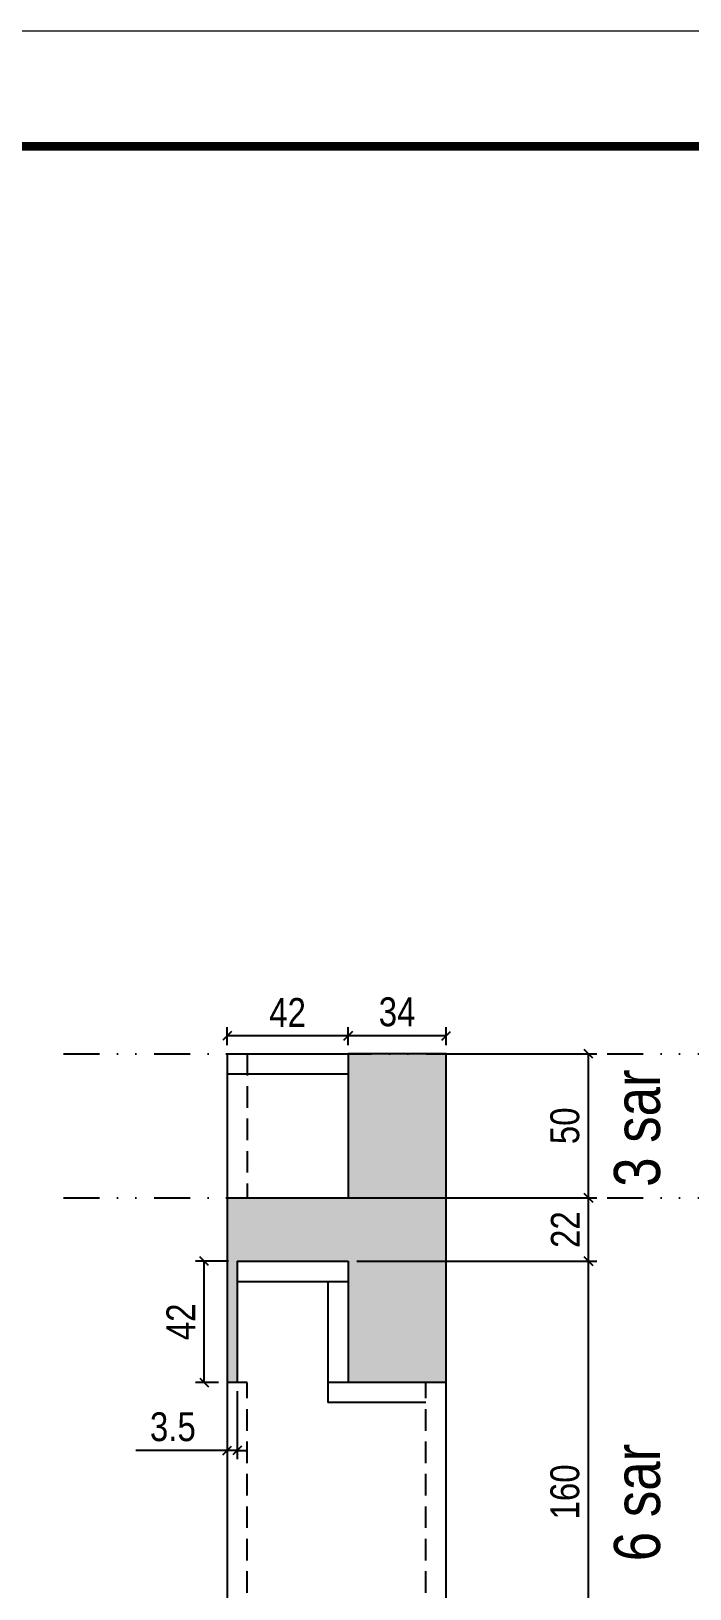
# Model space of a CAD drawing. Extents: x 14400 to 27878, y -21631 to 6985.
# Drawn here: x 14820 to 15049, y -7339 to -6798 of the extents above; entities that cross this region are included whole.
import ezdxf

# ---------------------------------------------------------------- set-up
doc = ezdxf.new("R2010")
doc.units = 0
for name, pattern in [('DASHED', [0.75, 0.5, -0.25]), ('DIVIDE2', [0.625, 0.25, -0.125, 0, -0.125, 0, -0.125]), ('HIDDEN', [0.375, 0.25, -0.125])]:
    doc.linetypes.add(name, pattern=pattern)
for name, color, linetype in [('COTA', 241, 'Continuous'), ('NOMENCLATURA', 7, 'Continuous'), ('Nível', 160, 'Continuous'), ('Painéis', 200, 'Continuous'), ('SARR_2.2x7', 40, 'Continuous'), ('Sarrafo de Pressão', 42, 'HIDDEN')]:
    doc.layers.add(name, color=color, linetype=linetype)
doc.layers.add('Folhas', color=255, linetype='Continuous', lineweight=9)
doc.layers.add('SARRAFO DE PRESSAO', color=251, linetype='DASHED', lineweight=9)
doc.styles.add('ARIAL_NARROW', font='ARIALN.TTF', dxfattribs={"height": 0.2})
doc.styles.add('COTA TECNICA', font='techl___.ttf', dxfattribs={"height": 10})
doc.dimstyles.new('PAINEL', dxfattribs={"dimtxt": 10, "dimasz": 3, "dimexe": 3, "dimexo": 3, "dimgap": 3, "dimtad": 1, "dimdec": 1, "dimzin": 12, "dimdsep": 46, "dimtxsty": 'COTA TECNICA', "dimblk1": 'OBLIQUE', "dimblk2": 'OBLIQUE', "dimsah": 1, "dimcen": 0.9, "dimclrd": 4, "dimclre": 4, "dimclrt": 240, "dimadec": 1, "dimazin": 3, "dimtfac": 1, "dimtdec": 1, "dimtmove": 0, "dimatfit": 3, "dimfxl": 1, "dimtolj": 1, "dimtzin": 12, "dimarcsym": 0})

# ---------------------------------------------------------------- blocks, each defined once
blk = doc.blocks.new('9999999999')
at = {"layer": 'Folhas'}
blk.add_lwpolyline([(98138.98, 34190.21), (99623.98, 34190.21), (99623.98, 35240.21), (98138.98, 35240.21)], close=True, dxfattribs=at)
at = {"layer": 'Folhas', "color": 30, "const_width": 3}
blk.add_lwpolyline([(98213.98, 34230.21), (99583.98, 34230.21), (99583.98, 35200.21), (98213.98, 35200.21)], close=True, dxfattribs=at)
blk = doc.blocks.new('_Oblique')
at = {"color": 0, "linetype": 'ByBlock', "lineweight": -2}
blk.add_line((-0.5, -0.5), (0.5, 0.5), dxfattribs=at)
blk = doc.blocks.new('*D2425')
at = {"layer": 'COTA', "color": 4, "lineweight": -2, "transparency": 16777216}
for p, q in [((14933.21, -7224.89), (15016.58, -7224.89)), ((15013.58, -7384.89), (15013.58, -7224.89)), ((14967.21, -7384.89), (15016.58, -7384.89))]:
    blk.add_line(p, q, dxfattribs=at)
at = {"layer": 'Defpoints', "color": 0, "transparency": 16777216}
for p in [(14930.21, -7224.89), (15013.58, -7224.89), (14964.21, -7384.89)]:
    blk.add_point(p, dxfattribs=at)
at = {"layer": 'COTA', "color": 4, "lineweight": -2, "transparency": 16777216, "xscale": 3, "yscale": 3, "zscale": 3}
for p, rotation in [((15013.58, -7224.89), 90), ((15013.58, -7384.89), 270)]:
    blk.add_blockref('_Oblique', p, dxfattribs=dict(at, rotation=rotation))
at = {"layer": 'COTA', "color": 240, "transparency": 16777216, "insert": (15005.48, -7304.89), "char_height": 10, "attachment_point": 5, "rotation": 90, "style": 'COTA TECNICA'}
blk.add_mtext('\\A1;160', dxfattribs=at)
blk = doc.blocks.new('*D2435')
at = {"layer": 'COTA', "color": 4, "lineweight": -2, "transparency": 16777216}
for p, q in [((14930.21, -7149.89), (14930.21, -7143.63)), ((14964.21, -7146.63), (14930.21, -7146.63)), ((14964.21, -7149.89), (14964.21, -7143.63))]:
    blk.add_line(p, q, dxfattribs=at)
at = {"layer": 'Defpoints', "color": 0, "transparency": 16777216}
for p in [(14930.21, -7146.63), (14930.21, -7152.89), (14964.21, -7152.89)]:
    blk.add_point(p, dxfattribs=at)
at = {"layer": 'COTA', "color": 4, "lineweight": -2, "transparency": 16777216, "xscale": 3, "yscale": 3, "zscale": 3, "rotation": 180}
blk.add_blockref('_Oblique', (14930.21, -7146.63), dxfattribs=at)
at = {"layer": 'COTA', "color": 4, "lineweight": -2, "transparency": 16777216, "xscale": 3, "yscale": 3, "zscale": 3}
blk.add_blockref('_Oblique', (14964.21, -7146.63), dxfattribs=at)
at = {"layer": 'COTA', "color": 240, "transparency": 16777216, "insert": (14947.21, -7138.41), "char_height": 10, "attachment_point": 5, "style": 'COTA TECNICA'}
blk.add_mtext('\\A1;34', dxfattribs=at)
blk = doc.blocks.new('*D2436')
at = {"layer": 'COTA', "color": 4, "lineweight": -2, "transparency": 16777216}
for p, q in [((14888.21, -7149.89), (14888.21, -7143.63)), ((14930.21, -7146.63), (14888.21, -7146.63)), ((14930.21, -7149.89), (14930.21, -7143.63))]:
    blk.add_line(p, q, dxfattribs=at)
at = {"layer": 'Defpoints', "color": 0, "transparency": 16777216}
for p in [(14888.21, -7146.63), (14888.21, -7152.89), (14930.21, -7152.89)]:
    blk.add_point(p, dxfattribs=at)
at = {"layer": 'COTA', "color": 4, "lineweight": -2, "transparency": 16777216, "xscale": 3, "yscale": 3, "zscale": 3, "rotation": 180}
blk.add_blockref('_Oblique', (14888.21, -7146.63), dxfattribs=at)
at = {"layer": 'COTA', "color": 4, "lineweight": -2, "transparency": 16777216, "xscale": 3, "yscale": 3, "zscale": 3}
blk.add_blockref('_Oblique', (14930.21, -7146.63), dxfattribs=at)
at = {"layer": 'COTA', "color": 240, "transparency": 16777216, "insert": (14909.21, -7138.56), "char_height": 10, "attachment_point": 5, "style": 'COTA TECNICA'}
blk.add_mtext('\\A1;42', dxfattribs=at)
blk = doc.blocks.new('*D2437')
at = {"layer": 'COTA', "color": 4, "lineweight": -2, "transparency": 16777216}
for p, q in [((14933.21, -7202.89), (15016.58, -7202.89)), ((15013.58, -7224.89), (15013.58, -7202.89)), ((14933.21, -7224.89), (15016.58, -7224.89))]:
    blk.add_line(p, q, dxfattribs=at)
at = {"layer": 'Defpoints', "color": 0, "transparency": 16777216}
for p in [(14930.21, -7202.89), (15013.58, -7202.89), (14930.21, -7224.89)]:
    blk.add_point(p, dxfattribs=at)
at = {"layer": 'COTA', "color": 4, "lineweight": -2, "transparency": 16777216, "xscale": 3, "yscale": 3, "zscale": 3}
for p, rotation in [((15013.58, -7202.89), 90), ((15013.58, -7224.89), 270)]:
    blk.add_blockref('_Oblique', p, dxfattribs=dict(at, rotation=rotation))
at = {"layer": 'COTA', "color": 240, "transparency": 16777216, "insert": (15005.58, -7213.89), "char_height": 10, "attachment_point": 5, "rotation": 90, "style": 'COTA TECNICA'}
blk.add_mtext('\\A1;22', dxfattribs=at)
blk = doc.blocks.new('*D2438')
at = {"layer": 'COTA', "color": 4, "lineweight": -2, "transparency": 16777216}
for p, q in [((14967.21, -7152.89), (15016.58, -7152.89)), ((15013.58, -7202.89), (15013.58, -7152.89)), ((14933.21, -7202.89), (15016.58, -7202.89))]:
    blk.add_line(p, q, dxfattribs=at)
at = {"layer": 'Defpoints', "color": 0, "transparency": 16777216}
for p in [(14964.21, -7152.89), (15013.58, -7152.89), (14930.21, -7202.89)]:
    blk.add_point(p, dxfattribs=at)
at = {"layer": 'COTA', "color": 4, "lineweight": -2, "transparency": 16777216, "xscale": 3, "yscale": 3, "zscale": 3}
for p, rotation in [((15013.58, -7152.89), 90), ((15013.58, -7202.89), 270)]:
    blk.add_blockref('_Oblique', p, dxfattribs=dict(at, rotation=rotation))
at = {"layer": 'COTA', "color": 240, "transparency": 16777216, "insert": (15005.47, -7177.89), "char_height": 10, "attachment_point": 5, "rotation": 90, "style": 'COTA TECNICA'}
blk.add_mtext('\\A1;50', dxfattribs=at)
blk = doc.blocks.new('*D3026')
at = {"layer": 'COTA', "color": 4, "lineweight": -2, "transparency": 16777216}
for p, q in [((14888.71, -7224.89), (14877.25, -7224.89)), ((14880.25, -7266.89), (14880.25, -7224.89)), ((14885.21, -7266.89), (14877.25, -7266.89))]:
    blk.add_line(p, q, dxfattribs=at)
at = {"layer": 'Defpoints', "color": 0, "transparency": 16777216}
for p in [(14880.25, -7224.89), (14891.71, -7224.89), (14888.21, -7266.89)]:
    blk.add_point(p, dxfattribs=at)
at = {"layer": 'COTA', "color": 4, "lineweight": -2, "transparency": 16777216, "xscale": 3, "yscale": 3, "zscale": 3}
for p, rotation in [((14880.25, -7224.89), 90), ((14880.25, -7266.89), 270)]:
    blk.add_blockref('_Oblique', p, dxfattribs=dict(at, rotation=rotation))
at = {"layer": 'COTA', "color": 240, "transparency": 16777216, "insert": (14872.18, -7245.89), "char_height": 10, "attachment_point": 5, "rotation": 90, "style": 'COTA TECNICA'}
blk.add_mtext('\\A1;42', dxfattribs=at)
blk = doc.blocks.new('*D3027')
at = {"layer": 'COTA', "color": 4, "lineweight": -2, "transparency": 16777216}
for p, q in [((14888.21, -7269.89), (14888.21, -7293.55)), ((14891.71, -7269.89), (14891.71, -7293.55)), ((14888.21, -7290.55), (14856.61, -7290.55)), ((14891.71, -7290.55), (14888.21, -7290.55)), ((14891.71, -7290.55), (14894.71, -7290.55))]:
    blk.add_line(p, q, dxfattribs=at)
at = {"layer": 'Defpoints', "color": 0, "transparency": 16777216}
for p in [(14888.21, -7266.89), (14891.71, -7266.89), (14888.21, -7290.55)]:
    blk.add_point(p, dxfattribs=at)
at = {"layer": 'COTA', "color": 4, "lineweight": -2, "transparency": 16777216, "xscale": 3, "yscale": 3, "zscale": 3}
blk.add_blockref('_Oblique', (14888.21, -7290.55), dxfattribs=at)
at = {"layer": 'COTA', "color": 4, "lineweight": -2, "transparency": 16777216, "xscale": 3, "yscale": 3, "zscale": 3, "rotation": 180}
blk.add_blockref('_Oblique', (14891.71, -7290.55), dxfattribs=at)
at = {"layer": 'COTA', "color": 240, "transparency": 16777216, "insert": (14869.41, -7282.33), "char_height": 10, "attachment_point": 5, "style": 'COTA TECNICA'}
blk.add_mtext('\\A1;3.5', dxfattribs=at)

msp = doc.modelspace()

# ---------------------------------------------------------------- hatches: boundary and pattern name
at = {"layer": 'COTA'}
h = msp.add_hatch(dxfattribs=at)
h.set_pattern_fill('AR-CONC', color=256, scale=0.03)
h.paths.add_polyline_path([(14964.212, -7202.891), (14888.212, -7202.891), (14888.212, -7266.891), (14891.712, -7266.891), (14891.712, -7224.891), (14930.212, -7224.891), (14930.212, -7266.891), (14964.212, -7266.891)])
h.paths.add_polyline_path([(14964.212, -7152.891), (14930.212, -7152.891), (14930.212, -7202.891), (14964.212, -7202.891)])

# ---------------------------------------------------------------- linework, layer by layer
for p, q in [((14964.212, -7152.891), (14930.212, -7152.891)), ((14964.212, -7266.891), (14964.212, -7152.891)), ((14888.212, -7202.891), (14888.212, -7266.891)), ((14930.212, -7266.891), (14923.212, -7266.891)), ((14923.212, -7266.891), (14923.212, -7273.891))]:
    msp.add_line(p, q, dxfattribs=at)
at = {"layer": 'Nível', "color": 4, "linetype": 'DIVIDE2', "ltscale": 50}
for p, q in [((14831.451, -7152.891), (15858.467, -7152.891)), ((14831.451, -7202.891), (15858.467, -7202.891))]:
    msp.add_line(p, q, dxfattribs=at)
at = {"layer": 'Painéis'}
for p, q in [((14888.212, -7152.891), (14888.212, -7202.891)), ((14888.212, -7152.891), (14930.212, -7152.891)), ((14930.212, -7152.891), (14930.212, -7202.891)), ((14888.212, -7202.891), (14930.212, -7202.891)), ((14891.712, -7224.891), (14891.712, -7266.891)), ((14891.712, -7224.891), (14930.212, -7224.891)), ((14930.212, -7224.891), (14930.212, -7266.891)), ((14888.212, -7266.891), (14888.212, -7506.891)), ((14895.212, -7266.891), (14888.212, -7266.891)), ((14964.212, -7266.891), (14930.212, -7266.891)), ((14964.212, -7506.891), (14964.212, -7266.891))]:
    msp.add_line(p, q, dxfattribs=at)
at = {"layer": 'SARR_2.2x7'}
for p, q in [((14888.212, -7159.891), (14930.212, -7159.891)), ((14891.712, -7231.891), (14930.212, -7231.891)), ((14923.212, -7231.891), (14923.212, -7266.891)), ((14957.212, -7273.891), (14923.212, -7273.891))]:
    msp.add_line(p, q, dxfattribs=at)
at = {"layer": 'Sarrafo de Pressão', "ltscale": 30}
for p, q in [((14895.212, -7152.891), (14895.212, -7202.891)), ((14895.212, -7384.891), (14895.212, -7266.891)), ((14957.212, -7384.891), (14957.212, -7266.891))]:
    msp.add_line(p, q, dxfattribs=at)

# ---------------------------------------------------------------- block references
at = {"layer": 'SARRAFO DE PRESSAO', "color": 6, "linetype": 'ByBlock'}
msp.add_blockref('9999999999', (-83725.511, -42038.379), dxfattribs=at)

# ---------------------------------------------------------------- texts
at = {"layer": 'NOMENCLATURA', "style": 'ARIAL_NARROW'}
for s, p in [('3 sar', (15038.455, -7199.064)), ('6 sar', (15038.455, -7328.934))]:
    msp.add_text(s, height=16, rotation=90, dxfattribs=at).set_placement(p)

# ---------------------------------------------------------------- dimensions: what is measured, and where the dimension line sits
at = {"layer": 'COTA'}
for base, p1, p2, angle, picture, middle in [((14888.212, -7146.63), (14930.212, -7152.891), (14888.212, -7152.891), 180, '*D2436', (14909.212, -7138.557)), ((14930.212, -7146.63), (14964.212, -7152.891), (14930.212, -7152.891), 180, '*D2435', (14947.212, -7138.411)), ((15013.58, -7202.891), (14930.212, -7224.891), (14930.212, -7202.891), 90, '*D2437', (15005.58, -7213.891)), ((14880.25, -7224.891), (14888.212, -7266.891), (14891.712, -7224.891), 90, '*D3026', (14872.177, -7245.891)), ((15013.58, -7224.891), (14964.212, -7384.891), (14930.212, -7224.891), 90, '*D2425', (15005.477, -7304.891))]:
    dim = msp.add_linear_dim(base=base, p1=p1, p2=p2, angle=angle, dimstyle='PAINEL', dxfattribs=at)
    dim.commit()
    dim.dimension.update_dxf_attribs({"geometry": picture, "text_midpoint": middle})
dim = msp.add_linear_dim(base=(15013.58, -7152.891), p1=(14930.212, -7202.891), p2=(14964.212, -7152.891), angle=90, dimstyle='PAINEL', override={"dimtmove": 1}, dxfattribs=at)
dim.commit()
dim.dimension.update_dxf_attribs({"geometry": '*D2438', "text_midpoint": (15005.47, -7177.891)})
dim = msp.add_linear_dim(base=(14888.212, -7290.548), p1=(14891.712, -7266.891), p2=(14888.212, -7266.891), dimstyle='PAINEL', dxfattribs=at)
dim.commit()
dim.dimension.update_dxf_attribs({"geometry": '*D3027', "text_midpoint": (14869.41, -7282.328)})

doc.saveas('drawing.dxf')
